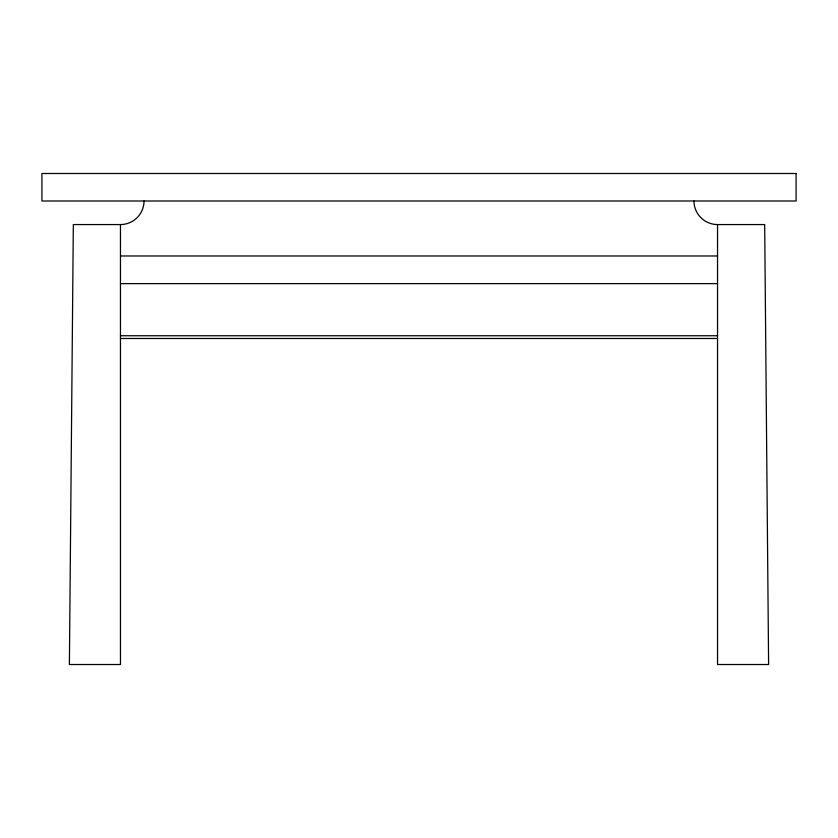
<?xml version="1.0" encoding="UTF-8"?>
<svg xmlns="http://www.w3.org/2000/svg" width="838" height="838" viewBox="0 0 838 838"><rect width="100%" height="100%" fill="white"/><g stroke="black" fill="none" stroke-linecap="round" stroke-linejoin="round"><path stroke-width="1.26" d="M120.463 224.563L73.325 224.563L69.397 664.513L120.463 664.513L120.463 224.563A23.569 23.569 0 0 0 144.031 200.984M717.538 224.563L764.675 224.563L768.603 664.513L717.538 664.513L717.538 224.563A23.569 23.569 0 0 1 693.969 200.984M120.463 255.978L717.538 255.988M120.463 283.632L717.538 283.632M120.463 335.745L717.538 335.745M120.463 338.489L717.538 338.489M796.1 173.497L41.9 173.497L41.9 200.994L796.1 200.994L796.1 173.497"/></g></svg>
